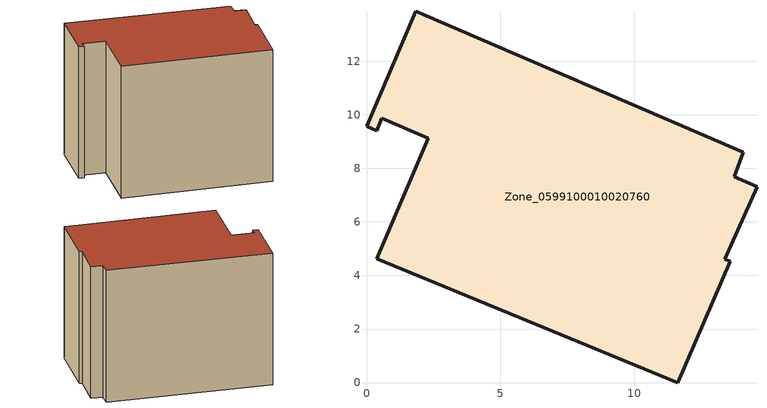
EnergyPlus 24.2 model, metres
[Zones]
Zone_0599100010020760
 floor ground (C_G): 0.58,9.87 0.38,9.4 0,9.57 1.83,13.86 14.06,8.59 13.72,7.68 14.58,7.31 13.37,4.61 13.58,4.53 11.61,0 0.38,4.62 2.31,9.12 z0
 wall outside (C_F): 0.38,9.4 0.58,9.87 2.31,9.12 0.38,4.62 11.61,0 13.58,4.53 13.37,4.61 14.58,7.31 13.72,7.68 14.06,8.59 1.83,13.86 0,9.57 0.38,9.4 z0:11.17
 roof outside (C_R): 13.72,7.68 14.06,8.59 1.83,13.86 0,9.57 0.38,9.4 0.58,9.87 2.31,9.12 0.38,4.62 11.61,0 13.58,4.53 13.37,4.61 14.58,7.31 z11.17
[BUILDING]
Pand.0599100010020760: North Axis=0; Terrain=City; Loads Convergence Tolerance Value=0.04; Temperature Convergence Tolerance Value=0.4; Solar Distribution=FullExterior; Maximum Number of Warmup Days=25; Minimum Number of Warmup Days=1
[Site:Location]
Rotterdam.The.Hague.AP_ZH_NLD Design_Conditions: Latitude=51.96; Longitude=4.45; Time Zone=1; Elevation=-4.5
[SITE:GROUNDTEMPERATURE:BUILDINGSURFACE]
18, 18, 18, 18, 18, 18, 18, 18, 18, 18, 18, 18
[MATERIAL] Thermal Absorptance=0.9; Solar Absorptance=0.7; Visible Absorptance=0.7
Name | Roughness | Thickness | Conductivity | Density | Specific Heat
G.TI.1946 | MediumSmooth | 0.15 | 1 | 540 | 1210
F.TI.1946 | Rough | 0.3 | 0.857143 | 1920 | 840
R.TI.1946 | MediumRough | 0.2 | 0.1 | 1500 | 1000
[CONSTRUCTION]
C_G: G.TI.1946
C_F: F.TI.1946
C_R: R.TI.1946
[ZONE]
Zone_0599100010020760: Type=1; Multiplier=1; Ceiling Height=Autocalculate; Volume=Autocalculate; Floor Area=autocalculate; Part of Total Floor Area=Yes
[ZONEINFILTRATION:DESIGNFLOWRATE]
Infil_Zone_0599100010020760: Zone or ZoneList or Space or SpaceList=Zone_0599100010020760; Schedule=AlwaysOn; Design Flow Rate Calculation Method=Flow/Area; Flow Rate per Floor Area=0.003; Constant Term Coefficient=1; Temperature Term Coefficient=0; Velocity Term Coefficient=0; Velocity Squared Term Coefficient=0
[HVACTEMPLATE:ZONE:IDEALLOADSAIRSYSTEM]
Zone_0599100010020760: Maximum Heating Supply Air Temperature=50; Minimum Cooling Supply Air Temperature=13; Maximum Heating Supply Air Humidity Ratio=0.0156; Minimum Cooling Supply Air Humidity Ratio=0.0077; Heating Limit=NoLimit; Cooling Limit=NoLimit; Dehumidification Control Type=ConstantSensibleHeatRatio; Cooling Sensible Heat Ratio=0.7; Dehumidification Setpoint=60; Humidification Control Type=None; Humidification Setpoint=30; Outdoor Air Method=None; Outdoor Air Flow Rate per Person=0.00944; Outdoor Air Flow Rate per Zone Floor Area=0; Outdoor Air Flow Rate per Zone=0; Demand Controlled Ventilation Type=None; Outdoor Air Economizer Type=NoEconomizer; Heat Recovery Type=None; Sensible Heat Recovery Effectiveness=0.7; Latent Heat Recovery Effectiveness=0.65
[ZONECONTROL:THERMOSTAT]
ThermostatControl_Zone_0599100010020760: Zone or ZoneList=Zone_0599100010020760; Control Type Schedule=DualSetpointControlType; Control 1=Thermostat_Zone_0599100010020760; Temperature Difference Between Cutout And Setpoint=0
[THERMOSTATSETPOINT:DUALSETPOINT]
Thermostat_Zone_0599100010020760: Heating Setpoint Temperature Schedule=HeatingSetpoint_Zone_0599100010020760; Cooling Setpoint Temperature Schedule=CoolingSetpoint_Zone_0599100010020760
[SCHEDULE:COMPACT]
HeatingSetpoint_Zone_0599100010020760: Through: 12/31, For: AllDays, Until: 24:00, 21
CoolingSetpoint_Zone_0599100010020760: Through: 12/31, For: AllDays, Until: 24:00, 24
DualSetpointControlType: Through: 12/31, For: AllDays, Until: 24:00, 4
AlwaysOn: Through: 12/31, For: AllDays, Until: 24:00, 1
